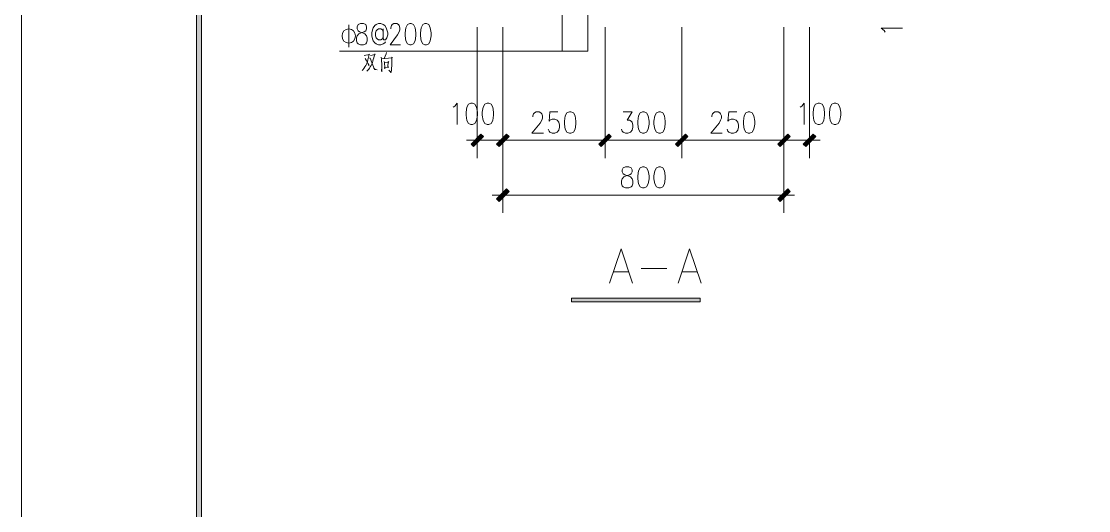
# Model space of a CAD drawing. Header units: millimetres. Extents: x 0 to 586, y 0 to 414.
# Drawn here: x 0 to 148.2, y 227.3 to 295.2 of the extents above; entities that cross this region are included whole.
import ezdxf

# ---------------------------------------------------------------- set-up
doc = ezdxf.new("R2010")
doc.units = ezdxf.units.MM

msp = doc.modelspace()

# ---------------------------------------------------------------- hatches: boundary and pattern name
h = msp.add_hatch(color=0)
h.dxf.hatch_style = 2
h.paths.add_polyline_path([(24.302861, 404.569083), (24.994306, 403.877639), (24.994306, 10.205861), (24.302861, 9.514417)])
h = msp.add_hatch(color=0)
h.dxf.hatch_style = 2
h.paths.add_polyline_path([(63.824556, 279.530528), (64.170278, 279.181278), (62.790917, 277.801917), (62.441667, 278.147639)])
h = msp.add_hatch(color=0)
h.dxf.hatch_style = 2
h.paths.add_polyline_path([(67.3735, 279.530528), (67.719222, 279.181278), (66.339861, 277.801917), (65.990611, 278.147639)])
h = msp.add_hatch(color=0)
h.dxf.hatch_style = 2
h.paths.add_polyline_path([(66.339861, 277.801917), (65.990611, 278.147639), (67.3735, 279.530528), (67.719222, 279.181278)])
h = msp.add_hatch(color=0)
h.dxf.hatch_style = 2
h.paths.add_polyline_path([(80.539167, 277.801917), (80.189917, 278.147639), (81.569278, 279.530528), (81.918528, 279.181278)])
h = msp.add_hatch(color=0)
h.dxf.hatch_style = 2
h.paths.add_polyline_path([(81.569278, 279.530528), (81.918528, 279.181278), (80.539167, 277.801917), (80.189917, 278.147639)])
h = msp.add_hatch(color=0)
h.dxf.hatch_style = 2
h.paths.add_polyline_path([(92.216111, 279.530528), (92.565361, 279.181278), (91.186, 277.801917), (90.83675, 278.147639)])
h = msp.add_hatch(color=0)
h.dxf.hatch_style = 2
h.paths.add_polyline_path([(91.186, 277.801917), (90.83675, 278.147639), (92.216111, 279.530528), (92.565361, 279.181278)])
h = msp.add_hatch(color=0)
h.dxf.hatch_style = 2
h.paths.add_polyline_path([(105.381778, 277.801917), (105.036056, 278.147639), (106.415417, 279.530528), (106.764667, 279.181278)])
h = msp.add_hatch(color=0)
h.dxf.hatch_style = 2
h.paths.add_polyline_path([(106.415417, 279.530528), (106.764667, 279.181278), (105.381778, 277.801917), (105.036056, 278.147639)])
h = msp.add_hatch(color=0)
h.dxf.hatch_style = 2
h.paths.add_polyline_path([(108.930722, 277.801917), (108.585, 278.147639), (109.964361, 279.530528), (110.313611, 279.181278)])
h = msp.add_hatch(color=0)
h.dxf.hatch_style = 2
h.paths.add_polyline_path([(67.3735, 271.928167), (67.719222, 271.578917), (66.339861, 270.199556), (65.990611, 270.548806)])
h = msp.add_hatch(color=0)
h.dxf.hatch_style = 2
h.paths.add_polyline_path([(105.381778, 270.199556), (105.036056, 270.548806), (106.415417, 271.928167), (106.764667, 271.578917)])
h = msp.add_hatch(color=0)
h.dxf.hatch_style = 2
h.paths.add_polyline_path([(76.376389, 256.257778), (76.376389, 256.751667), (94.255167, 256.751667), (94.255167, 256.257778)])

# ---------------------------------------------------------------- linework, layer by layer
at = {"color": 0, "lineweight": 0}
for points in [[(0, 0), (585.632278, 0), (585.632278, 414.0835), (0, 414.0835)], [(24.302861, 404.569083), (24.994306, 403.877639), (24.994306, 10.205861), (24.302861, 9.514417)], [(47.074667, 294.858722), (46.757167, 294.717611), (46.651333, 294.435389), (46.651333, 294.153167), (46.757167, 293.870944), (46.968833, 293.729833), (47.392167, 293.588722), (47.709667, 293.447611), (47.921333, 293.168917), (48.027167, 292.886694), (48.027167, 292.463361), (47.921333, 292.181139), (47.8155, 292.040028), (47.498, 291.898917), (47.074667, 291.898917), (46.757167, 292.040028), (46.651333, 292.181139), (46.5455, 292.463361), (46.5455, 292.886694), (46.651333, 293.168917), (46.863, 293.447611), (47.1805, 293.588722), (47.603833, 293.729833), (47.8155, 293.870944), (47.921333, 294.153167), (47.921333, 294.435389), (47.8155, 294.717611), (47.498, 294.858722)], [(53.939722, 294.858722), (53.62575, 294.717611), (53.414083, 294.294278), (53.30825, 293.588722), (53.30825, 293.168917), (53.414083, 292.463361), (53.62575, 292.040028), (53.939722, 291.898917), (54.151389, 291.898917), (54.468889, 292.040028), (54.680556, 292.463361), (54.786389, 293.168917), (54.786389, 293.588722), (54.680556, 294.294278), (54.468889, 294.717611), (54.151389, 294.858722)], [(56.052861, 294.858722), (55.735361, 294.717611), (55.527222, 294.294278), (55.421389, 293.588722), (55.421389, 293.168917), (55.527222, 292.463361), (55.735361, 292.040028), (56.052861, 291.898917), (56.264528, 291.898917), (56.582028, 292.040028), (56.793694, 292.463361), (56.899528, 293.168917), (56.899528, 293.588722), (56.793694, 294.294278), (56.582028, 294.717611), (56.264528, 294.858722)], [(62.427556, 283.830889), (62.092417, 283.689778), (61.866639, 283.269972), (61.75375, 282.564417), (61.75375, 282.141083), (61.866639, 281.439056), (62.092417, 281.015722), (62.427556, 280.874611), (62.653333, 280.874611), (62.992, 281.015722), (63.217778, 281.439056), (63.330667, 282.141083), (63.330667, 282.564417), (63.217778, 283.269972), (62.992, 283.689778), (62.653333, 283.830889)], [(64.681806, 283.830889), (64.343139, 283.689778), (64.117361, 283.269972), (64.004472, 282.564417), (64.004472, 282.141083), (64.117361, 281.439056), (64.343139, 281.015722), (64.681806, 280.874611), (64.907583, 280.874611), (65.24625, 281.015722), (65.472028, 281.439056), (65.584917, 282.141083), (65.584917, 282.564417), (65.472028, 283.269972), (65.24625, 283.689778), (64.907583, 283.830889)], [(110.631111, 283.830889), (110.292444, 283.689778), (110.066667, 283.269972), (109.953778, 282.564417), (109.953778, 282.141083), (110.066667, 281.439056), (110.292444, 281.015722), (110.631111, 280.874611), (110.856889, 280.874611), (111.195556, 281.015722), (111.421333, 281.439056), (111.534222, 282.141083), (111.534222, 282.564417), (111.421333, 283.269972), (111.195556, 283.689778), (110.856889, 283.830889)], [(112.885361, 283.830889), (112.546694, 283.689778), (112.320917, 283.269972), (112.208028, 282.564417), (112.208028, 282.141083), (112.320917, 281.439056), (112.546694, 281.015722), (112.885361, 280.874611), (113.111139, 280.874611), (113.449806, 281.015722), (113.672056, 281.439056), (113.784944, 282.141083), (113.784944, 282.564417), (113.672056, 283.269972), (113.449806, 283.689778), (113.111139, 283.830889)], [(76.097694, 282.60675), (75.759028, 282.469167), (75.53325, 282.045833), (75.420361, 281.340278), (75.420361, 280.916944), (75.53325, 280.214917), (75.759028, 279.791583), (76.097694, 279.650472), (76.319944, 279.650472), (76.658611, 279.791583), (76.884389, 280.214917), (76.997278, 280.916944), (76.997278, 281.340278), (76.884389, 282.045833), (76.658611, 282.469167), (76.319944, 282.60675)], [(86.26475, 282.60675), (85.926083, 282.469167), (85.700306, 282.045833), (85.587417, 281.340278), (85.587417, 280.916944), (85.700306, 280.214917), (85.926083, 279.791583), (86.26475, 279.650472), (86.490528, 279.650472), (86.829194, 279.791583), (87.054972, 280.214917), (87.167861, 280.916944), (87.167861, 281.340278), (87.054972, 282.045833), (86.829194, 282.469167), (86.490528, 282.60675)], [(88.519, 282.60675), (88.180333, 282.469167), (87.954556, 282.045833), (87.841667, 281.340278), (87.841667, 280.916944), (87.954556, 280.214917), (88.180333, 279.791583), (88.519, 279.650472), (88.744778, 279.650472), (89.083444, 279.791583), (89.305694, 280.214917), (89.418583, 280.916944), (89.418583, 281.340278), (89.305694, 282.045833), (89.083444, 282.469167), (88.744778, 282.60675)], [(100.940306, 282.60675), (100.601639, 282.469167), (100.375861, 282.045833), (100.2665, 281.340278), (100.2665, 280.916944), (100.375861, 280.214917), (100.601639, 279.791583), (100.940306, 279.650472), (101.166083, 279.650472), (101.50475, 279.791583), (101.730528, 280.214917), (101.843417, 280.916944), (101.843417, 281.340278), (101.730528, 282.045833), (101.50475, 282.469167), (101.166083, 282.60675)], [(63.824556, 279.530528), (64.170278, 279.181278), (62.790917, 277.801917), (62.441667, 278.147639)], [(67.3735, 279.530528), (67.719222, 279.181278), (66.339861, 277.801917), (65.990611, 278.147639)], [(66.339861, 277.801917), (65.990611, 278.147639), (67.3735, 279.530528), (67.719222, 279.181278)], [(80.539167, 277.801917), (80.189917, 278.147639), (81.569278, 279.530528), (81.918528, 279.181278)], [(81.569278, 279.530528), (81.918528, 279.181278), (80.539167, 277.801917), (80.189917, 278.147639)], [(92.216111, 279.530528), (92.565361, 279.181278), (91.186, 277.801917), (90.83675, 278.147639)], [(91.186, 277.801917), (90.83675, 278.147639), (92.216111, 279.530528), (92.565361, 279.181278)], [(105.381778, 277.801917), (105.036056, 278.147639), (106.415417, 279.530528), (106.764667, 279.181278)], [(106.415417, 279.530528), (106.764667, 279.181278), (105.381778, 277.801917), (105.036056, 278.147639)], [(108.930722, 277.801917), (108.585, 278.147639), (109.964361, 279.530528), (110.313611, 279.181278)], [(83.897611, 275.007917), (83.562472, 274.866806), (83.449583, 274.584583), (83.449583, 274.302361), (83.562472, 274.023667), (83.784722, 273.882556), (84.236278, 273.741444), (84.574944, 273.600333), (84.800722, 273.318111), (84.913611, 273.035889), (84.913611, 272.612556), (84.800722, 272.330333), (84.687833, 272.19275), (84.349167, 272.051639), (83.897611, 272.051639), (83.562472, 272.19275), (83.449583, 272.330333), (83.336694, 272.612556), (83.336694, 273.035889), (83.449583, 273.318111), (83.671833, 273.600333), (84.0105, 273.741444), (84.462056, 273.882556), (84.687833, 274.023667), (84.800722, 274.302361), (84.800722, 274.584583), (84.687833, 274.866806), (84.349167, 275.007917)], [(86.26475, 275.007917), (85.926083, 274.866806), (85.700306, 274.443472), (85.587417, 273.741444), (85.587417, 273.318111), (85.700306, 272.612556), (85.926083, 272.19275), (86.26475, 272.051639), (86.490528, 272.051639), (86.829194, 272.19275), (87.054972, 272.612556), (87.167861, 273.318111), (87.167861, 273.741444), (87.054972, 274.443472), (86.829194, 274.866806), (86.490528, 275.007917)], [(88.519, 275.007917), (88.180333, 274.866806), (87.954556, 274.443472), (87.841667, 273.741444), (87.841667, 273.318111), (87.954556, 272.612556), (88.180333, 272.19275), (88.519, 272.051639), (88.744778, 272.051639), (89.083444, 272.19275), (89.305694, 272.612556), (89.418583, 273.318111), (89.418583, 273.741444), (89.305694, 274.443472), (89.083444, 274.866806), (88.744778, 275.007917)], [(67.3735, 271.928167), (67.719222, 271.578917), (66.339861, 270.199556), (65.990611, 270.548806)], [(105.381778, 270.199556), (105.036056, 270.548806), (106.415417, 271.928167), (106.764667, 271.578917)], [(76.376389, 256.257778), (76.376389, 256.751667), (94.255167, 256.751667), (94.255167, 256.257778)]]:
    msp.add_lwpolyline(points, close=True, dxfattribs=at)
for points in [[(75.109917, 303.75225), (75.109917, 291.048722)], [(78.658861, 303.75225), (78.658861, 291.048722)], [(45.469528, 294.689389), (45.455417, 291.599056)], [(50.242611, 294.153167), (50.242611, 292.745583), (50.348444, 292.604472), (50.560111, 292.604472), (50.771778, 292.886694), (50.877611, 293.310028), (50.877611, 293.588722), (50.771778, 294.012056), (50.665944, 294.294278), (50.454278, 294.5765), (50.242611, 294.717611), (49.928639, 294.858722), (49.611139, 294.858722), (49.293639, 294.717611), (49.081972, 294.5765), (48.870306, 294.294278), (48.764472, 294.012056), (48.658639, 293.588722), (48.658639, 293.168917), (48.764472, 292.745583), (48.870306, 292.463361), (49.081972, 292.181139), (49.293639, 292.040028), (49.611139, 291.898917), (49.928639, 291.898917), (50.242611, 292.040028), (50.454278, 292.181139), (50.560111, 292.32225)], [(50.242611, 293.729833), (50.136778, 294.012056), (49.928639, 294.153167), (49.611139, 294.153167), (49.399472, 294.012056), (49.293639, 293.870944), (49.187806, 293.588722), (49.187806, 293.168917), (49.293639, 292.886694), (49.399472, 292.745583), (49.611139, 292.604472), (49.928639, 292.604472), (50.136778, 292.745583), (50.242611, 293.027806)], [(51.300944, 294.153167), (51.300944, 294.294278), (51.406778, 294.5765), (51.512611, 294.717611), (51.724278, 294.858722), (52.144083, 294.858722), (52.35575, 294.717611), (52.461583, 294.5765), (52.567417, 294.294278), (52.567417, 294.012056), (52.461583, 293.729833), (52.249917, 293.310028), (51.195111, 291.898917), (52.67325, 291.898917)], [(63.305972, 294.350722), (63.305972, 276.200306)], [(66.854917, 294.350722), (66.854917, 268.597944)], [(66.854917, 294.350722), (66.854917, 276.200306)], [(66.854917, 294.350722), (66.854917, 276.200306)], [(81.054222, 294.350722), (81.054222, 276.200306)], [(81.054222, 294.350722), (81.054222, 276.200306)], [(91.701056, 294.350722), (91.701056, 276.200306)], [(91.701056, 294.350722), (91.701056, 276.200306)], [(105.900361, 294.350722), (105.900361, 268.597944)], [(105.900361, 294.350722), (105.900361, 276.200306)], [(105.900361, 294.350722), (105.900361, 276.200306)], [(109.449306, 294.350722), (109.449306, 276.200306)], [(119.958556, 293.683972), (119.817444, 293.906222), (119.394111, 294.244889), (122.353917, 294.244889)], [(78.658861, 291.048722), (44.160722, 291.048722)], [(47.586194, 290.456056), (48.330556, 290.572472), (48.277639, 290.643028), (48.238833, 290.3855), (48.16475, 290.03625), (48.125944, 289.852806), (48.0695, 289.619972), (47.960139, 289.33775), (47.84725, 289.059056), (47.716722, 288.850917), (47.568556, 288.63925), (47.420389, 288.452278), (47.3075, 288.335861)], [(48.48225, 290.456056), (49.152528, 290.597167), (49.078444, 290.667722), (49.004361, 290.339639), (48.947917, 290.106806), (48.873833, 289.873972), (48.817389, 289.665833), (48.743306, 289.454167), (48.648056, 289.246028), (48.573972, 289.059056), (48.443444, 288.850917), (48.351722, 288.688639), (48.256472, 288.547528), (48.16475, 288.431111), (48.051861, 288.335861), (47.977778, 288.244139)], [(50.697694, 290.851167), (50.680056, 290.688889), (50.362556, 290.015083)], [(47.755528, 290.03625), (47.903694, 289.78225), (48.0695, 289.478861), (48.182389, 289.270722), (48.238833, 289.129611), (48.256472, 288.9885)], [(48.369361, 290.085639), (48.425806, 290.060944), (49.057278, 288.476972), (49.431222, 288.452278), (49.078444, 288.522833), (48.965556, 288.688639)], [(49.953333, 290.202056), (50.009778, 289.944528), (50.045056, 289.059056), (50.045056, 289.037889), (50.045056, 288.476972), (50.045056, 288.152417), (50.009778, 288.335861), (50.027417, 288.522833)], [(50.027417, 289.969222), (51.463222, 290.106806), (51.537306, 290.152667), (51.463222, 290.223222), (51.463222, 289.687), (51.442056, 289.08375), (51.442056, 289.037889), (51.424417, 288.63925), (51.389139, 288.335861), (51.350333, 288.152417), (51.311528, 288.036), (51.237444, 288.198278), (51.015194, 288.406417), (51.332694, 288.127722)], [(50.401361, 289.619972), (50.436639, 289.408306), (50.454278, 288.780361), (50.454278, 288.572222), (50.436639, 288.7345), (50.454278, 288.780361), (51.015194, 288.805056), (50.884667, 288.826222), (50.941111, 289.595278), (51.015194, 289.524722), (50.454278, 289.454167)], [(59.951056, 283.269972), (60.176833, 283.411083), (60.511972, 283.830889), (60.511972, 280.874611)], [(108.151083, 283.269972), (108.376861, 283.411083), (108.715528, 283.830889), (108.715528, 280.874611)], [(71.02475, 281.904722), (71.02475, 282.045833), (71.137639, 282.328056), (71.250528, 282.469167), (71.476306, 282.60675), (71.927861, 282.60675), (72.153639, 282.469167), (72.266528, 282.328056), (72.379417, 282.045833), (72.379417, 281.763611), (72.266528, 281.481389), (72.04075, 281.058056), (70.911861, 279.650472), (72.488778, 279.650472)], [(74.51725, 282.60675), (73.391889, 282.60675), (73.279, 281.340278), (73.391889, 281.481389), (73.730556, 281.6225), (74.069222, 281.6225), (74.404361, 281.481389), (74.630139, 281.199167), (74.743028, 280.775833), (74.743028, 280.497139), (74.630139, 280.073806), (74.404361, 279.791583), (74.069222, 279.650472), (73.730556, 279.650472), (73.391889, 279.791583), (73.279, 279.932694), (73.166111, 280.214917)], [(83.562472, 282.60675), (84.800722, 282.60675), (84.123389, 281.481389), (84.462056, 281.481389), (84.687833, 281.340278), (84.800722, 281.199167), (84.913611, 280.775833), (84.913611, 280.497139), (84.800722, 280.073806), (84.574944, 279.791583), (84.236278, 279.650472), (83.897611, 279.650472), (83.562472, 279.791583), (83.449583, 279.932694), (83.336694, 280.214917)], [(95.870889, 281.904722), (95.870889, 282.045833), (95.983778, 282.328056), (96.096667, 282.469167), (96.322444, 282.60675), (96.770472, 282.60675), (96.99625, 282.469167), (97.109139, 282.328056), (97.222028, 282.045833), (97.222028, 281.763611), (97.109139, 281.481389), (96.883361, 281.058056), (95.758, 279.650472), (97.334917, 279.650472)], [(99.363389, 282.60675), (98.238028, 282.60675), (98.125139, 281.340278), (98.238028, 281.481389), (98.573167, 281.6225), (98.911833, 281.6225), (99.2505, 281.481389), (99.476278, 281.199167), (99.589167, 280.775833), (99.589167, 280.497139), (99.476278, 280.073806), (99.2505, 279.791583), (98.911833, 279.650472), (98.573167, 279.650472), (98.238028, 279.791583), (98.125139, 279.932694), (98.01225, 280.214917)], [(64.787639, 278.666222), (61.827833, 278.666222)], [(63.316556, 278.666222), (66.847861, 278.666222)], [(68.336583, 278.666222), (65.376778, 278.666222)], [(65.376778, 278.666222), (68.336583, 278.666222)], [(66.8655, 278.666222), (81.043639, 278.666222)], [(79.576083, 278.666222), (82.532361, 278.666222)], [(82.532361, 278.666222), (79.576083, 278.666222)], [(81.064806, 278.666222), (91.690472, 278.666222)], [(93.179194, 278.666222), (90.222917, 278.666222)], [(90.222917, 278.666222), (93.179194, 278.666222)], [(91.711639, 278.666222), (105.889778, 278.666222)], [(104.418694, 278.666222), (107.3785, 278.666222)], [(107.3785, 278.666222), (104.418694, 278.666222)], [(105.907417, 278.666222), (109.438722, 278.666222)], [(107.967639, 278.666222), (110.927444, 278.666222)], [(68.336583, 271.063861), (65.376778, 271.063861)], [(66.8655, 271.063861), (105.889778, 271.063861)], [(104.418694, 271.063861), (107.3785, 271.063861)], [(81.696278, 258.861278), (83.283778, 263.592028), (84.871278, 258.861278)], [(91.21775, 258.861278), (92.801722, 263.592028), (94.389222, 258.861278)], [(86.060139, 260.88975), (89.63025, 260.88975)], [(82.292472, 260.438194), (84.275083, 260.438194)], [(91.810417, 260.438194), (93.793028, 260.438194)]]:
    msp.add_lwpolyline(points, dxfattribs=at)
msp.add_ellipse((45.464236, 293.142458), major_axis=(0, 0.986014), ratio=0.949911, start_param=0, end_param=6.283185, dxfattribs=at)

doc.saveas('drawing.dxf')
